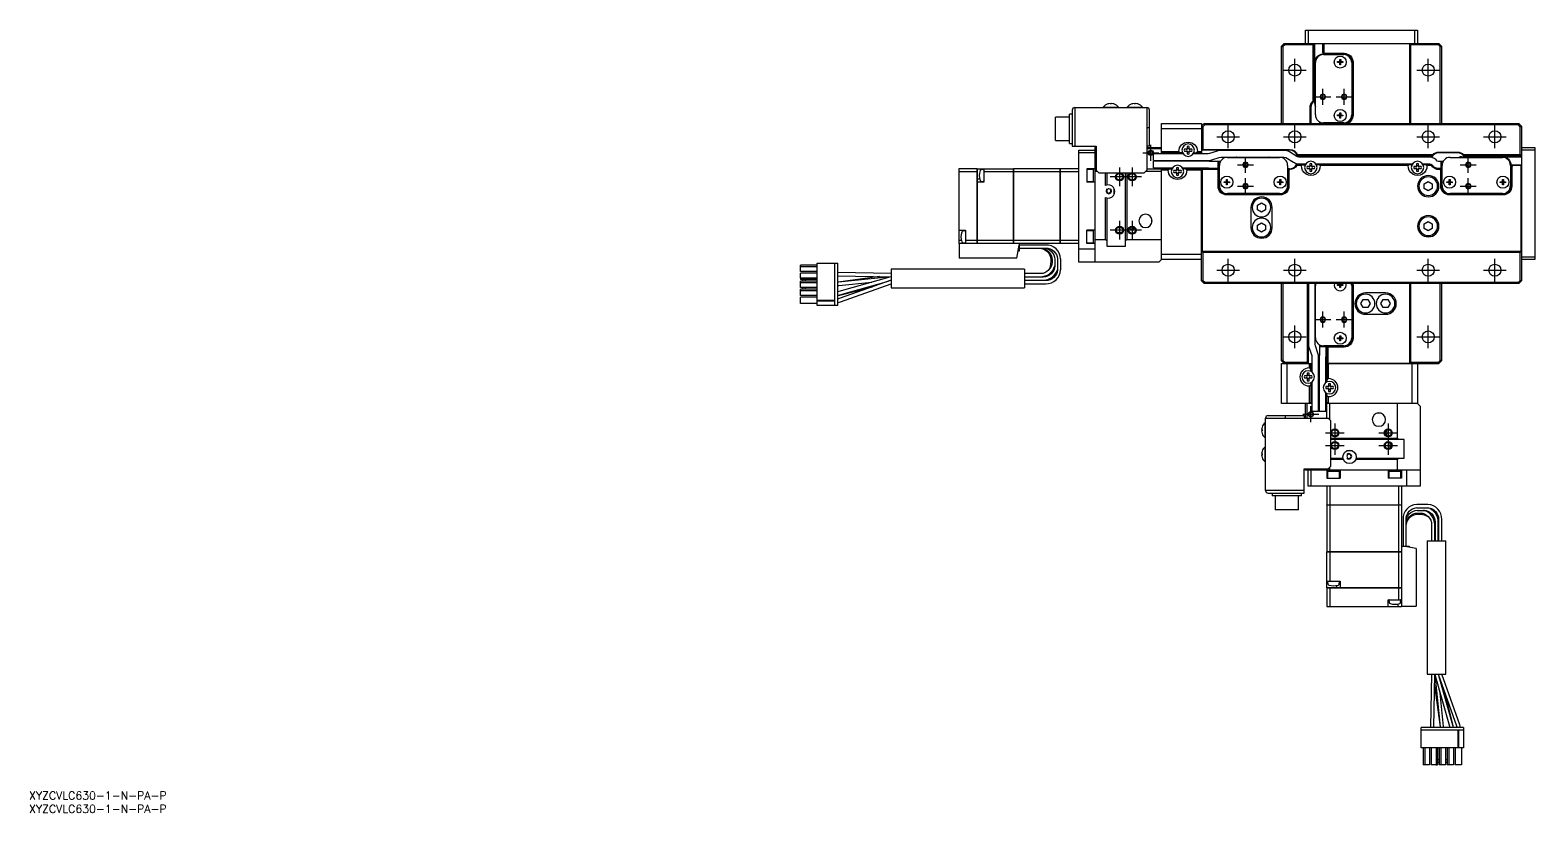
# Model space of a CAD drawing. Extents: x 0 to 1142, y -8 to 935.
# Drawn here: x 0 to 565, y -8 to 285 of the extents above; entities that cross this region are included whole.
import ezdxf

# ---------------------------------------------------------------- set-up
doc = ezdxf.new("R2010")
doc.units = 0
doc.header["$LTSCALE"] = 0.5
doc.linetypes.add('CENTER', pattern=[50.8, 31.75, -6.35, 6.35, -6.35])
for name, color, linetype in [('MSM_CENTER', 1, 'CENTER'), ('MSM_CONTINUOUS', 7, 'CONTINUOUS'), ('MSM_NARROW', 5, 'CONTINUOUS'), ('MSM_PART_NUMBER', 7, 'CONTINUOUS')]:
    doc.layers.add(name, color=color, linetype=linetype)
doc.styles.get("Standard").update_dxf_attribs({"font": 'txt.shx', "height": 3, "bigfont": 'bigfont.shx'})

msp = doc.modelspace()

# ---------------------------------------------------------------- linework, layer by layer
at = {"layer": 'MSM_CENTER'}
for p, q in [((474.56, 266.15), (474.56, 274.65)), ((524.56, 266.15), (524.56, 274.65)), ((470.31, 270.4), (478.81, 270.4)), ((520.31, 270.4), (528.81, 270.4)), ((482.06, 260.4), (488.06, 260.4)), ((485.06, 257.4), (485.06, 263.4)), ((490.06, 260.4), (496.06, 260.4)), ((493.06, 257.4), (493.06, 263.4)), ((449.56, 241.15), (449.56, 249.65)), ((474.56, 241.15), (474.56, 249.65)), ((524.56, 241.15), (524.56, 249.65)), ((549.56, 241.15), (549.56, 249.65)), ((445.31, 245.4), (453.81, 245.4)), ((470.31, 245.4), (478.81, 245.4)), ((520.31, 245.4), (528.81, 245.4)), ((545.31, 245.4), (553.81, 245.4)), ((417.56, 239.4), (423.56, 239.4)), ((420.56, 236.4), (420.56, 242.4)), ((456.06, 231.9), (456.06, 237.9)), ((539.56, 231.9), (539.56, 237.9)), ((408.86, 233.9), (408.86, 226.9)), ((413.56, 233.9), (413.56, 226.9)), ((453.06, 234.9), (459.06, 234.9)), ((536.56, 234.9), (542.56, 234.9)), ((417.06, 230.4), (405.36, 230.4)), ((453.06, 226.9), (459.06, 226.9)), ((456.06, 223.9), (456.06, 229.9)), ((536.56, 226.9), (542.56, 226.9)), ((539.56, 223.9), (539.56, 229.9)), ((417.06, 210.4), (405.36, 210.4)), ((408.86, 213.9), (408.86, 206.9)), ((413.56, 213.9), (413.56, 206.9)), ((449.56, 191.15), (449.56, 199.65)), ((474.56, 191.15), (474.56, 199.65)), ((524.56, 191.15), (524.56, 199.65)), ((549.56, 191.15), (549.56, 199.65)), ((445.31, 195.4), (453.81, 195.4)), ((470.31, 195.4), (478.81, 195.4)), ((520.31, 195.4), (528.81, 195.4)), ((545.31, 195.4), (553.81, 195.4)), ((482.06, 176.9), (488.06, 176.9)), ((485.06, 173.9), (485.06, 179.9)), ((490.06, 176.9), (496.06, 176.9)), ((493.06, 173.9), (493.06, 179.9)), ((470.31, 170.4), (478.81, 170.4)), ((474.56, 166.15), (474.56, 174.65)), ((520.31, 170.4), (528.81, 170.4)), ((524.56, 166.15), (524.56, 174.65)), ((477.56, 141.4), (483.56, 141.4)), ((480.56, 138.4), (480.56, 144.4)), ((489.56, 137.9), (489.56, 126.2)), ((509.56, 137.9), (509.56, 126.2)), ((486.06, 134.4), (493.06, 134.4)), ((506.06, 134.4), (513.06, 134.4)), ((486.06, 129.7), (493.06, 129.7)), ((506.06, 129.7), (513.06, 129.7))]:
    msp.add_line(p, q, dxfattribs=at)
at = {"layer": 'MSM_CONTINUOUS'}
for p, q in [((478.56, 280.4), (478.56, 285.4)), ((478.56, 285.4), (520.56, 285.4)), ((479.56, 285.4), (479.56, 280.4)), ((519.56, 280.4), (519.56, 285.4)), ((520.56, 285.4), (520.56, 280.4)), ((469.56, 279.4), (470.56, 280.4)), ((469.56, 250.4), (469.56, 279.4)), ((470.76, 279.9), (470.06, 279.2)), ((470.06, 279.2), (470.06, 250.4)), ((470.76, 279.9), (470.56, 280.4)), ((470.56, 280.4), (528.56, 280.4)), ((481.26, 279.9), (470.76, 279.9)), ((481.56, 280.2), (481.26, 279.9)), ((481.26, 279.9), (481.26, 258.77)), ((481.56, 280.2), (481.56, 258.64)), ((481.76, 280.2), (481.56, 280.2)), ((481.76, 280.2), (481.96, 280.4)), ((481.76, 258.8), (481.76, 280.2)), ((482.06, 257.9), (482.06, 280.4)), ((485.06, 276.9), (485.06, 280.4)), ((485.36, 277.02), (485.06, 276.9)), ((485.56, 276.4), (485.06, 276.9)), ((485.16, 280.4), (485.36, 280.2)), ((517.56, 280.2), (485.36, 280.2)), ((485.36, 280.2), (485.36, 277.02)), ((485.36, 277.02), (485.68, 276.7)), ((485.68, 276.7), (485.56, 276.4)), ((485.68, 276.7), (493.06, 276.7)), ((517.86, 279.9), (517.56, 280.2)), ((517.56, 280.2), (517.56, 250.4)), ((528.35, 279.9), (517.86, 279.9)), ((517.86, 279.9), (517.86, 250.4)), ((528.56, 280.4), (528.35, 279.9)), ((529.05, 279.2), (528.35, 279.9)), ((528.56, 280.4), (529.56, 279.4)), ((529.05, 250.4), (529.05, 279.2)), ((529.56, 279.4), (529.56, 250.4)), ((482.26, 253.6), (482.26, 273.2)), ((493.06, 276.4), (485.06, 276.4)), ((485.26, 276.2), (492.86, 276.2)), ((490.58, 273.59), (491.38, 273.58)), ((490.58, 273.23), (490.58, 273.59)), ((491.37, 273.22), (490.58, 273.23)), ((491.36, 273.22), (491.36, 273.58)), ((491.37, 272.43), (491.37, 273.22)), ((491.73, 273.2), (491.37, 273.21)), ((491.73, 272.43), (491.37, 272.43)), ((491.38, 274.37), (491.74, 274.37)), ((491.38, 273.58), (491.38, 274.37)), ((491.38, 273.6), (491.74, 273.59)), ((491.73, 273.22), (491.73, 272.43)), ((492.53, 273.21), (491.73, 273.22)), ((491.74, 274.37), (491.74, 273.58)), ((491.74, 273.58), (492.53, 273.57)), ((491.75, 273.58), (491.75, 273.22)), ((492.53, 273.57), (492.53, 273.21)), ((495.86, 273.2), (495.86, 253.6)), ((496.06, 253.4), (496.06, 273.4)), ((496.36, 273.4), (496.36, 253.4)), ((390.06, 242.9), (390.06, 253.9)), ((391.06, 253.9), (390.06, 253.9)), ((391.06, 255.4), (391.06, 241.9)), ((392.06, 256.4), (392.06, 241.9)), ((392.06, 256.4), (419.06, 256.4)), ((402.71, 256.56), (408.41, 256.56)), ((402.71, 256.56), (402.71, 256.4)), ((404.4, 257.71), (404.4, 257.71)), ((405.3, 257.71), (405.3, 257.88)), ((405.82, 257.71), (405.3, 257.71)), ((405.82, 257.88), (405.82, 257.71)), ((406.71, 257.71), (406.71, 257.71)), ((408.41, 256.4), (408.41, 256.56)), ((411.71, 256.56), (417.41, 256.56)), ((411.71, 256.56), (411.71, 256.4)), ((413.4, 257.71), (413.4, 257.71)), ((414.3, 257.71), (414.3, 257.88)), ((414.82, 257.71), (414.3, 257.71)), ((414.82, 257.88), (414.82, 257.71)), ((415.71, 257.71), (415.71, 257.71)), ((417.41, 256.4), (417.41, 256.56)), ((419.06, 256.4), (419.06, 232.9)), ((420.06, 241.9), (420.06, 255.4)), ((480.26, 250.4), (480.26, 256.4)), ((480.56, 256.4), (480.56, 250.4)), ((481.26, 258.77), (481.56, 258.64)), ((491.38, 254.37), (491.74, 254.37)), ((491.38, 253.58), (491.38, 254.37)), ((491.74, 254.37), (491.74, 253.58)), ((496.06, 257.9), (495.86, 257.9)), ((496.05, 257.78), (495.86, 257.78)), ((384.76, 243.98), (384.76, 252.83)), ((390.06, 252.83), (384.76, 252.83)), ((419.06, 248.9), (420.06, 248.9)), ((424.56, 250.4), (439.56, 250.4)), ((424.56, 239), (424.56, 250.4)), ((439.56, 248.4), (424.56, 248.4)), ((439.56, 250.4), (439.56, 239)), ((439.56, 249.4), (440.56, 250.4)), ((439.56, 249.4), (440.06, 249.19)), ((440.76, 249.89), (440.06, 249.19)), ((440.06, 249.19), (440.06, 240.7)), ((440.56, 250.4), (558.56, 250.4)), ((558.35, 249.89), (440.76, 249.89)), ((483.81, 250.96), (483.81, 250.4)), ((492.86, 250.6), (485.26, 250.6)), ((486.31, 250.4), (486.31, 250.6)), ((486.56, 250.4), (486.56, 250.6)), ((490.58, 253.59), (491.38, 253.58)), ((490.58, 253.23), (490.58, 253.59)), ((491.37, 253.22), (490.58, 253.23)), ((491.36, 253.22), (491.36, 253.58)), ((491.37, 252.43), (491.37, 253.22)), ((491.73, 253.2), (491.37, 253.21)), ((491.73, 252.43), (491.37, 252.43)), ((491.38, 253.6), (491.74, 253.59)), ((491.73, 253.22), (491.73, 252.43)), ((492.53, 253.21), (491.73, 253.22)), ((491.74, 253.58), (492.53, 253.57)), ((491.75, 253.58), (491.75, 253.22)), ((492.53, 253.57), (492.53, 253.21)), ((559.06, 249.19), (558.35, 249.89)), ((558.56, 250.4), (558.56, 250.4)), ((558.56, 250.4), (559.56, 249.4)), ((559.06, 249.19), (559.56, 249.4)), ((559.06, 238.7), (559.06, 249.19)), ((559.56, 249.4), (559.56, 191.4)), ((384.76, 243.98), (390.06, 243.98)), ((390.06, 242.9), (391.06, 242.9)), ((391.06, 241.9), (400.06, 241.9)), ((393.56, 240.4), (399.56, 240.4)), ((393.56, 198.4), (393.56, 240.4)), ((399.56, 239.4), (393.56, 239.4)), ((399.56, 241.4), (399.56, 198.4)), ((399.56, 241.4), (400.06, 241.4)), ((400.06, 240.9), (399.56, 240.9)), ((400.06, 241.9), (400.06, 232.9)), ((420.06, 241.9), (419.06, 241.9)), ((419.06, 241.4), (424.56, 241.4)), ((424.56, 240.9), (419.06, 240.9)), ((421.56, 236.5), (421.56, 239)), ((432.67, 239), (421.56, 239)), ((424.56, 239.9), (431.06, 239.9)), ((424.56, 239.9), (425.06, 239.4)), ((432.36, 239.4), (425.06, 239.4)), ((431.06, 239.9), (431.6, 239.4)), ((434.19, 240.77), (433.15, 240.77)), ((433.15, 240.03), (434.19, 240.03)), ((434.19, 241.8), (434.19, 240.77)), ((434.19, 240.03), (434.19, 239)), ((434.93, 240.77), (434.93, 241.8)), ((435.96, 240.77), (434.93, 240.77)), ((434.93, 239), (434.93, 240.03)), ((434.93, 240.03), (435.96, 240.03)), ((442.05, 239), (436.44, 239)), ((436.75, 239.4), (439.06, 239.4)), ((437.51, 239.4), (438.06, 239.9)), ((438.06, 239.9), (439.56, 239.9)), ((439.06, 239.4), (439.56, 239.9)), ((472.56, 240.4), (439.56, 240.4)), ((439.76, 240.4), (440.06, 240.7)), ((440.06, 240.7), (472.56, 240.7)), ((442.58, 239.09), (442.05, 239)), ((445.39, 240.07), (442.58, 239.09)), ((443.41, 236.73), (446.22, 237.71)), ((446.22, 237.71), (446.75, 237.8)), ((470.47, 240.3), (446.75, 240.3)), ((446.75, 237.8), (470.47, 237.8)), ((449.26, 237.7), (468.86, 237.7)), ((470.47, 237.8), (471.16, 237.63)), ((471.16, 237.63), (474.01, 235.85)), ((475.34, 237.97), (472.49, 239.75)), ((475.5, 237.89), (475.34, 237.97)), ((475.59, 238.7), (475.38, 238.4)), ((526.32, 238.4), (475.38, 238.4)), ((475.45, 238.2), (526.16, 238.2)), ((476.03, 237.8), (475.5, 237.89)), ((525.96, 237.9), (475.51, 237.9)), ((526.19, 238.7), (475.59, 238.7)), ((524.73, 237.8), (476.03, 237.8)), ((526.32, 238.4), (526.19, 238.7)), ((528.56, 239.7), (535.56, 239.7)), ((535.56, 239.4), (528.56, 239.4)), ((532.76, 237.7), (552.36, 237.7)), ((537.06, 237.9), (559.56, 237.9)), ((537.92, 238.7), (537.79, 238.4)), ((559.36, 238.4), (537.79, 238.4)), ((559.06, 238.7), (537.92, 238.7)), ((537.96, 238.2), (559.36, 238.2)), ((559.36, 238.4), (559.06, 238.7)), ((559.36, 238.2), (559.36, 238.4)), ((559.36, 238.2), (559.56, 238)), ((559.56, 241.4), (564.56, 241.4)), ((564.56, 240.4), (559.56, 240.4)), ((564.56, 241.4), (564.56, 199.4)), ((355.45, 233.4), (348.56, 233.4)), ((348.56, 233.4), (348.56, 205.4)), ((355.45, 232.25), (348.56, 232.25)), ((355.45, 205.4), (355.45, 233.4)), ((355.46, 233.39), (355.45, 233.39)), ((355.46, 232.24), (355.45, 232.24)), ((355.46, 233.4), (355.46, 205.4)), ((355.46, 233.4), (369.06, 233.4)), ((357.74, 233.13), (356.97, 233.06)), ((357.96, 233.4), (357.96, 228.4)), ((369.06, 232.25), (357.96, 232.25)), ((369.06, 205.4), (369.06, 233.4)), ((369.06, 233.39), (369.07, 233.39)), ((369.06, 232.24), (369.07, 232.24)), ((369.07, 233.4), (369.07, 205.4)), ((386.56, 233.4), (369.07, 233.4)), ((386.56, 232.25), (369.07, 232.25)), ((386.56, 205.4), (386.56, 233.4)), ((386.56, 233.39), (386.57, 233.39)), ((386.56, 232.24), (386.57, 232.24)), ((386.57, 233.4), (386.57, 205.4)), ((393.56, 233.4), (386.57, 233.4)), ((393.56, 232.25), (386.57, 232.25)), ((400.06, 233.4), (396.56, 233.4)), ((396.56, 233.4), (396.56, 228.4)), ((399.06, 233.15), (396.56, 233.15)), ((399.06, 228.65), (399.06, 233.15)), ((400.56, 232.4), (399.56, 232.4)), ((400.06, 232.9), (401.06, 231.9)), ((401.06, 231.9), (418.06, 231.9)), ((403.56, 227.19), (403.56, 231.9)), ((404.06, 231.9), (404.06, 227.35)), ((411.06, 204.4), (411.06, 231.9)), ((411.56, 231.9), (411.56, 206.9)), ((418.06, 231.9), (419.06, 232.9)), ((424.56, 232.4), (418.56, 232.4)), ((419.06, 233.4), (424.56, 233.4)), ((421.56, 236.5), (442.05, 236.5)), ((421.56, 233.8), (421.56, 236.3)), ((440.57, 236.3), (421.56, 236.3)), ((421.56, 233.8), (428.67, 233.8)), ((424.56, 236.5), (424.56, 236.3)), ((424.56, 199.4), (424.56, 233.8)), ((425.06, 233.4), (424.56, 232.9)), ((427.06, 232.9), (424.56, 232.9)), ((425.06, 233.4), (428.36, 233.4)), ((427.6, 233.4), (427.06, 232.9)), ((430.19, 232.77), (429.15, 232.77)), ((429.15, 232.03), (430.19, 232.03)), ((430.19, 233.8), (430.19, 232.77)), ((430.19, 232.03), (430.19, 231)), ((430.93, 232.77), (430.93, 233.8)), ((431.96, 232.77), (430.93, 232.77)), ((430.93, 231), (430.93, 232.03)), ((430.93, 232.03), (431.96, 232.03)), ((432.44, 233.8), (440.57, 233.8)), ((439.06, 233.4), (432.75, 233.4)), ((434.06, 232.9), (433.51, 233.4)), ((439.56, 232.9), (434.06, 232.9)), ((439.56, 232.9), (439.06, 233.4)), ((439.56, 236.5), (439.56, 236.3)), ((439.56, 191.4), (439.56, 233.8)), ((439.56, 233.4), (446.26, 233.4)), ((439.76, 233.1), (439.56, 233.3)), ((439.76, 233.1), (439.76, 202.4)), ((445.43, 233.1), (439.76, 233.1)), ((442.3, 236.22), (440.57, 236.3)), ((440.57, 233.8), (442.01, 233.74)), ((442.01, 233.74), (442.31, 233.71)), ((442.6, 236.19), (442.3, 236.22)), ((442.31, 233.71), (444.04, 233.63)), ((444.04, 236.13), (442.6, 236.19)), ((445.86, 236.13), (444.04, 236.13)), ((444.04, 233.63), (446.06, 233.63)), ((445.43, 233.1), (445.56, 233.4)), ((445.76, 232.78), (445.43, 233.1)), ((445.56, 233.4), (446.06, 232.9)), ((445.76, 232.78), (446.06, 232.9)), ((445.76, 226.9), (445.76, 232.78)), ((445.86, 233.65), (445.86, 236.15)), ((446.62, 236.15), (445.86, 236.15)), ((446.06, 233.63), (446.06, 236.13)), ((446.06, 233.65), (446.26, 233.65)), ((446.06, 232.9), (446.06, 226.9)), ((446.26, 227.1), (446.26, 234.7)), ((471.86, 234.7), (471.86, 227.1)), ((472.56, 233.4), (471.86, 233.4)), ((472.06, 232.9), (472.56, 233.4)), ((472.36, 232.78), (472.06, 232.9)), ((472.06, 226.9), (472.06, 232.9)), ((472.68, 233.1), (472.36, 232.78)), ((472.36, 232.78), (472.36, 226.9)), ((472.68, 233.1), (472.56, 233.4)), ((475.32, 234.6), (475.15, 234.9)), ((475.15, 234.9), (478.43, 234.9)), ((477.06, 234.6), (475.32, 234.6)), ((476.03, 235.3), (478.67, 235.3)), ((477.39, 234.9), (477.06, 234.6)), ((480.19, 234.27), (479.15, 234.27)), ((479.15, 233.53), (480.19, 233.53)), ((480.19, 235.3), (480.19, 234.27)), ((480.19, 233.53), (480.19, 232.5)), ((480.93, 234.27), (480.93, 235.3)), ((481.96, 234.27), (480.93, 234.27)), ((480.93, 233.53), (481.96, 233.53)), ((480.93, 232.5), (480.93, 233.53)), ((482.44, 235.3), (518.67, 235.3)), ((518.43, 234.9), (482.68, 234.9)), ((484.05, 234.6), (483.72, 234.9)), ((517.06, 234.6), (484.05, 234.6)), ((517.39, 234.9), (517.06, 234.6)), ((520.19, 234.27), (519.15, 234.27)), ((519.15, 233.53), (520.19, 233.53)), ((520.19, 235.3), (520.19, 234.27)), ((520.19, 233.53), (520.19, 232.5)), ((520.93, 234.27), (520.93, 235.3)), ((521.96, 234.27), (520.93, 234.27)), ((520.93, 233.53), (521.96, 233.53)), ((520.93, 232.5), (520.93, 233.53)), ((522.44, 235.3), (524.73, 235.3)), ((525.96, 234.9), (522.68, 234.9)), ((524.05, 234.6), (523.72, 234.9)), ((525.79, 234.6), (524.05, 234.6)), ((525.79, 234.6), (525.96, 234.9)), ((527.97, 236.29), (527.5, 236.81)), ((528.56, 233.4), (529.76, 233.4)), ((528.93, 233.1), (528.56, 233.1)), ((529.36, 236.13), (528.88, 236.13)), ((528.88, 233.63), (529.56, 233.63)), ((528.93, 233.1), (529.06, 233.4)), ((529.26, 232.78), (528.93, 233.1)), ((529.06, 233.4), (529.56, 232.9)), ((529.26, 232.78), (529.56, 232.9)), ((529.26, 226.9), (529.26, 232.78)), ((529.36, 233.65), (529.36, 236.15)), ((530.12, 236.15), (529.36, 236.15)), ((529.56, 233.63), (529.56, 236.13)), ((529.56, 233.65), (529.76, 233.65)), ((529.56, 232.9), (529.56, 226.9)), ((529.76, 227.1), (529.76, 234.7)), ((555.36, 234.7), (555.36, 227.1)), ((555.56, 226.9), (555.56, 234.9)), ((555.56, 234.4), (556.06, 234.9)), ((555.86, 234.28), (555.56, 234.4)), ((556.18, 234.6), (555.86, 234.28)), ((555.86, 234.28), (555.86, 226.9)), ((556.18, 234.6), (556.06, 234.9)), ((556.06, 234.9), (559.56, 234.9)), ((559.36, 234.6), (556.18, 234.6)), ((559.56, 234.8), (559.36, 234.6)), ((559.36, 202.4), (559.36, 234.6)), ((355.46, 229.65), (356.39, 229.65)), ((357.96, 228.4), (355.46, 228.4)), ((356.97, 228.74), (357.74, 228.67)), ((396.56, 228.65), (399.06, 228.65)), ((399.56, 228.4), (396.56, 228.4)), ((406.81, 223.81), (406.81, 225.99)), ((448.08, 228.59), (448.88, 228.58)), ((448.08, 228.23), (448.08, 228.59)), ((448.87, 228.22), (448.08, 228.23)), ((448.86, 228.22), (448.86, 228.58)), ((448.87, 227.43), (448.87, 228.22)), ((449.23, 228.2), (448.87, 228.21)), ((449.23, 227.43), (448.87, 227.43)), ((448.88, 229.37), (449.24, 229.37)), ((448.88, 228.58), (448.88, 229.37)), ((448.88, 228.6), (449.24, 228.59)), ((449.23, 228.22), (449.23, 227.43)), ((450.03, 228.21), (449.23, 228.22)), ((449.24, 229.37), (449.24, 228.58)), ((449.24, 228.58), (450.03, 228.57)), ((449.25, 228.58), (449.25, 228.22)), ((450.03, 228.57), (450.03, 228.21)), ((468.08, 228.59), (468.88, 228.58)), ((468.08, 228.23), (468.08, 228.59)), ((468.87, 228.22), (468.08, 228.23)), ((468.86, 228.22), (468.86, 228.58)), ((468.87, 227.43), (468.87, 228.22)), ((469.23, 228.2), (468.87, 228.21)), ((469.23, 227.43), (468.87, 227.43)), ((468.88, 229.37), (469.24, 229.37)), ((468.88, 228.58), (468.88, 229.37)), ((468.88, 228.6), (469.24, 228.59)), ((469.23, 228.22), (469.23, 227.43)), ((470.03, 228.21), (469.23, 228.22)), ((469.24, 229.37), (469.24, 228.58)), ((469.24, 228.58), (470.03, 228.57)), ((469.25, 228.58), (469.25, 228.22)), ((470.03, 228.57), (470.03, 228.21)), ((523.06, 227.77), (524.56, 228.63)), ((523.06, 226.03), (523.06, 227.77)), ((524.56, 225.17), (523.06, 226.03)), ((524.56, 228.63), (526.06, 227.77)), ((526.06, 226.03), (524.56, 225.17)), ((526.06, 227.77), (526.06, 226.03)), ((531.58, 228.59), (532.38, 228.58)), ((531.58, 228.23), (531.58, 228.59)), ((532.37, 228.22), (531.58, 228.23)), ((532.36, 228.22), (532.36, 228.58)), ((532.37, 227.43), (532.37, 228.22)), ((532.73, 228.2), (532.37, 228.21)), ((532.73, 227.43), (532.37, 227.43)), ((532.38, 229.37), (532.74, 229.37)), ((532.38, 228.58), (532.38, 229.37)), ((532.38, 228.6), (532.74, 228.59)), ((532.73, 228.22), (532.73, 227.43)), ((533.53, 228.21), (532.73, 228.22)), ((532.74, 229.37), (532.74, 228.58)), ((532.74, 228.58), (533.53, 228.57)), ((532.75, 228.58), (532.75, 228.22)), ((533.53, 228.57), (533.53, 228.21)), ((551.58, 228.59), (552.38, 228.58)), ((551.58, 228.23), (551.58, 228.59)), ((552.37, 228.22), (551.58, 228.23)), ((552.36, 228.22), (552.36, 228.58)), ((552.37, 227.43), (552.37, 228.22)), ((552.73, 228.2), (552.37, 228.21)), ((552.73, 227.43), (552.37, 227.43)), ((552.38, 229.37), (552.74, 229.37)), ((552.38, 228.58), (552.38, 229.37)), ((552.38, 228.6), (552.74, 228.59)), ((552.73, 228.22), (552.73, 227.43)), ((553.53, 228.21), (552.73, 228.22)), ((552.74, 229.37), (552.74, 228.58)), ((552.74, 228.58), (553.53, 228.57)), ((552.75, 228.58), (552.75, 228.22)), ((553.53, 228.57), (553.53, 228.21)), ((403.56, 206.9), (403.56, 222.61)), ((404.06, 222.45), (404.06, 204.4)), ((449.06, 223.9), (469.06, 223.9)), ((469.06, 223.6), (449.06, 223.6)), ((468.86, 224.1), (449.26, 224.1)), ((460.56, 219.77), (462.06, 220.63)), ((462.06, 224.1), (462.06, 223.9)), ((462.06, 220.63), (463.56, 219.77)), ((462.17, 224.1), (462.17, 223.9)), ((463.56, 224.1), (463.56, 223.9)), ((532.56, 223.9), (552.56, 223.9)), ((552.56, 223.6), (532.56, 223.6)), ((552.36, 224.1), (532.76, 224.1)), ((536.94, 223.9), (536.94, 224.1)), ((537.06, 223.9), (537.06, 224.1)), ((420.96, 213.2), (420.96, 214.6)), ((458.06, 218.9), (458.06, 211.4)), ((460.56, 218.03), (460.56, 219.77)), ((462.06, 217.17), (460.56, 218.03)), ((463.56, 218.03), (462.06, 217.17)), ((463.56, 219.77), (463.56, 218.03)), ((466.06, 211.4), (466.06, 218.9)), ((348.56, 210.4), (351.06, 210.4)), ((350.85, 210.13), (350.08, 210.06)), ((351.06, 210.4), (351.06, 205.4)), ((396.56, 205.4), (396.56, 210.4)), ((399.56, 210.4), (396.56, 210.4)), ((399.06, 210.15), (396.56, 210.15)), ((399.06, 205.65), (399.06, 210.15)), ((408.14, 211.4), (409.56, 211.4)), ((409.56, 211.41), (409.56, 211.4)), ((412.58, 211.15), (413.42, 210.8)), ((413.46, 211.4), (413.46, 211.63)), ((413.46, 211.4), (414.27, 211.4)), ((413.64, 210.79), (414.53, 211.15)), ((460.56, 212.27), (462.06, 213.13)), ((460.56, 210.53), (460.56, 212.27)), ((462.06, 209.67), (460.56, 210.53)), ((462.06, 213.13), (463.56, 212.27)), ((463.56, 210.53), (462.06, 209.67)), ((463.56, 212.27), (463.56, 210.53)), ((523.06, 212.77), (524.56, 213.63)), ((523.06, 211.03), (523.06, 212.77)), ((524.56, 210.17), (523.06, 211.03)), ((524.56, 213.63), (526.06, 212.77)), ((526.06, 211.03), (524.56, 210.17)), ((526.06, 212.77), (526.06, 211.03)), ((348.56, 206.65), (349.5, 206.65)), ((386.56, 205.4), (348.56, 205.4)), ((348.66, 205.4), (348.66, 199.9)), ((350.08, 205.74), (350.85, 205.67)), ((355.45, 206.55), (351.06, 206.55)), ((355.46, 206.56), (355.45, 206.56)), ((355.46, 205.41), (355.45, 205.41)), ((369.06, 206.55), (355.46, 206.55)), ((369.06, 206.56), (369.07, 206.56)), ((369.06, 205.41), (369.07, 205.41)), ((386.56, 206.55), (369.07, 206.55)), ((370.29, 199.9), (371.16, 204.8)), ((371.16, 205.4), (371.16, 202.6)), ((381.16, 204.85), (371.16, 204.85)), ((371.16, 203.65), (381.16, 203.65)), ((378.67, 203.65), (378.91, 203.64)), ((386.56, 206.56), (386.57, 206.56)), ((386.56, 205.41), (386.57, 205.41)), ((393.56, 206.55), (386.57, 206.55)), ((393.56, 205.4), (386.57, 205.4)), ((393.56, 203.4), (399.56, 203.4)), ((396.56, 205.65), (399.06, 205.65)), ((399.56, 205.4), (396.56, 205.4)), ((399.56, 206.9), (403.56, 206.9)), ((404.06, 206.4), (403.56, 206.9)), ((404.06, 204.4), (411.06, 204.4)), ((411.56, 206.9), (411.06, 206.4)), ((411.56, 206.9), (424.56, 206.9)), ((295.51, 182.15), (295.51, 198)), ((295.51, 198), (303.16, 198)), ((302.14, 182.15), (302.14, 198)), ((303.16, 182.15), (303.16, 198)), ((370.29, 199.9), (348.66, 199.9)), ((371.16, 202.6), (370.77, 202.6)), ((383.08, 198.88), (382.96, 197.5)), ((383.56, 199.34), (383.56, 198.46)), ((384.56, 199.49), (384.56, 197.01)), ((385.56, 199.65), (385.56, 195.55)), ((386.76, 195.55), (386.76, 199.65)), ((423.56, 198.4), (393.56, 198.4)), ((423.56, 198.4), (424.56, 199.4)), ((424.56, 201.4), (439.56, 201.4)), ((439.56, 199.4), (424.56, 199.4)), ((439.76, 202.4), (440.06, 202.1)), ((559.36, 202.4), (439.76, 202.4)), ((559.06, 202.1), (440.06, 202.1)), ((440.06, 202.1), (440.06, 191.61)), ((559.06, 202.1), (559.36, 202.4)), ((559.06, 191.61), (559.06, 202.1)), ((559.56, 200.4), (564.56, 200.4)), ((564.56, 199.4), (559.56, 199.4)), ((289.16, 196.68), (289.16, 197.28)), ((295.51, 197.28), (289.16, 197.28)), ((295.51, 196.68), (289.16, 196.68)), ((289.16, 194.88), (289.16, 196.68)), ((295.51, 194.88), (289.16, 194.88)), ((289.16, 192.48), (289.16, 194.28)), ((295.51, 194.28), (289.16, 194.28)), ((289.16, 192.48), (289.16, 191.88)), ((295.51, 192.48), (289.16, 192.48)), ((295.51, 191.88), (289.16, 191.88)), ((290.05, 191.28), (290.05, 191.88)), ((291.05, 191.28), (291.05, 191.88)), ((303.26, 194.6), (303.16, 194.6)), ((303.16, 193.3), (303.24, 193.3)), ((303.16, 193.3), (303.31, 193.3)), ((303.24, 193.3), (323.16, 192.9)), ((323.16, 194.2), (303.26, 194.6)), ((318.85, 192.99), (303.4, 190.94)), ((323.03, 192.89), (303.43, 190.93)), ((323.07, 192.9), (303.65, 187.37)), ((323.16, 195.75), (323.16, 188.75)), ((373.16, 195.75), (323.16, 195.75)), ((373.16, 195.75), (373.16, 188.75)), ((379.16, 194.15), (373.16, 194.15)), ((373.16, 192.95), (380.16, 192.95)), ((380.16, 192.85), (373.16, 192.85)), ((380.87, 193), (379.66, 192.85)), ((380.16, 192.95), (380.87, 193)), ((380.87, 193), (380.89, 193.01)), ((380.89, 193.01), (380.87, 193)), ((385.54, 195.55), (385.56, 195.59)), ((295.51, 191.28), (289.16, 191.28)), ((289.16, 190.68), (289.16, 191.28)), ((295.51, 190.68), (289.16, 190.68)), ((289.16, 188.88), (289.16, 190.68)), ((295.51, 188.88), (289.16, 188.88)), ((295.51, 188.28), (289.16, 188.28)), ((289.16, 187.68), (289.16, 188.28)), ((295.51, 187.68), (289.16, 187.68)), ((289.16, 185.88), (289.16, 187.68)), ((290.05, 188.28), (290.05, 188.88)), ((291.05, 188.28), (291.05, 188.88)), ((303.43, 190.93), (303.16, 190.91)), ((303.16, 189.61), (303.56, 189.64)), ((303.65, 187.37), (303.16, 187.26)), ((303.56, 189.64), (315.97, 190.88)), ((323.16, 191.64), (303.75, 184.75)), ((303.92, 186.07), (316.23, 189.18)), ((304.01, 186.12), (322.22, 191.31)), ((304.19, 183.53), (323.16, 190.26)), ((323.16, 188.75), (373.16, 188.75)), ((373.16, 191.65), (380.16, 191.65)), ((381.16, 191.55), (373.16, 191.55)), ((373.16, 190.35), (381.16, 190.35)), ((440.06, 191.61), (439.56, 191.4)), ((440.56, 190.4), (439.56, 191.4)), ((440.06, 191.61), (440.76, 190.91)), ((558.56, 190.4), (440.56, 190.4)), ((440.76, 190.91), (558.35, 190.91)), ((469.56, 161.4), (469.56, 190.4)), ((470.06, 190.4), (470.06, 161.6)), ((479.26, 160.9), (479.26, 190.4)), ((479.56, 190.4), (479.56, 160.4)), ((479.66, 190.4), (479.66, 167.6)), ((482.16, 167.6), (482.16, 190.4)), ((482.26, 170.1), (482.26, 189.7)), ((490.58, 190.09), (491.38, 190.08)), ((490.58, 189.73), (490.58, 190.09)), ((491.37, 189.72), (490.58, 189.73)), ((491.36, 189.72), (491.36, 190.08)), ((491.37, 188.93), (491.37, 189.72)), ((491.73, 189.7), (491.37, 189.71)), ((491.73, 188.93), (491.37, 188.93)), ((491.38, 190.08), (491.38, 190.4)), ((491.38, 190.1), (491.74, 190.09)), ((491.73, 189.72), (491.73, 188.93)), ((492.53, 189.71), (491.73, 189.72)), ((491.74, 190.4), (491.74, 190.08)), ((491.74, 190.08), (492.53, 190.07)), ((491.75, 190.08), (491.75, 189.72)), ((492.53, 190.07), (492.53, 189.71)), ((495.86, 189.7), (495.86, 170.1)), ((496.06, 169.9), (496.06, 189.9)), ((496.36, 189.9), (496.36, 169.9)), ((508.56, 186.9), (501.06, 186.9)), ((517.56, 190.4), (517.56, 160.6)), ((517.86, 190.4), (517.86, 160.9)), ((529.05, 161.6), (529.05, 190.4)), ((529.56, 190.4), (529.56, 161.4)), ((558.35, 190.91), (559.06, 191.61)), ((559.56, 191.4), (558.56, 190.4)), ((559.56, 191.4), (559.06, 191.61)), ((295.51, 185.88), (289.16, 185.88)), ((289.16, 182.88), (289.16, 185.28)), ((295.51, 185.28), (289.16, 185.28)), ((295.51, 182.88), (289.16, 182.88)), ((295.51, 184.23), (302.14, 184.23)), ((295.51, 183.93), (302.14, 183.93)), ((303.16, 182.15), (295.51, 182.15)), ((303.16, 185.94), (304.01, 186.12)), ((303.16, 185.93), (303.92, 186.07)), ((303.75, 184.75), (303.16, 184.59)), ((303.76, 184.75), (303.16, 184.59)), ((303.16, 183.27), (304.19, 183.53)), ((495.86, 184.4), (496.06, 184.4)), ((495.86, 183.02), (496.06, 183.02)), ((495.86, 182.9), (496.06, 182.9)), ((499.32, 182.9), (500.19, 184.4)), ((500.19, 181.4), (499.32, 182.9)), ((500.19, 184.4), (501.92, 184.4)), ((501.92, 181.4), (500.19, 181.4)), ((501.92, 184.4), (502.79, 182.9)), ((502.79, 182.9), (501.92, 181.4)), ((506.82, 182.9), (507.69, 184.4)), ((507.69, 181.4), (506.82, 182.9)), ((507.69, 184.4), (509.42, 184.4)), ((509.42, 181.4), (507.69, 181.4)), ((509.42, 184.4), (510.29, 182.9)), ((510.29, 182.9), (509.42, 181.4)), ((501.06, 178.9), (508.56, 178.9)), ((490.58, 170.09), (491.38, 170.08)), ((490.58, 169.73), (490.58, 170.09)), ((491.37, 169.72), (490.58, 169.73)), ((491.36, 169.72), (491.36, 170.08)), ((491.37, 168.93), (491.37, 169.72)), ((491.73, 169.7), (491.37, 169.71)), ((491.38, 170.87), (491.74, 170.87)), ((491.38, 170.08), (491.38, 170.87)), ((491.38, 170.1), (491.74, 170.09)), ((491.73, 169.72), (491.73, 168.93)), ((492.53, 169.71), (491.73, 169.72)), ((491.74, 170.87), (491.74, 170.08)), ((491.74, 170.08), (492.53, 170.07)), ((491.75, 170.08), (491.75, 169.72)), ((492.53, 170.07), (492.53, 169.71)), ((479.88, 166.24), (480.87, 163.43)), ((482.24, 167.07), (482.16, 167.6)), ((483.23, 164.26), (482.24, 167.07)), ((483.83, 164.88), (483.77, 163.44)), ((483.81, 167.46), (483.81, 166.7)), ((486.31, 166.7), (483.81, 166.7)), ((486.33, 166.9), (483.83, 166.9)), ((483.83, 166.7), (483.83, 164.88)), ((492.86, 167.1), (485.26, 167.1)), ((486.25, 163.16), (486.33, 164.88)), ((486.31, 166.9), (486.31, 167.1)), ((486.33, 164.88), (486.33, 166.9)), ((486.56, 160.4), (486.56, 167.1)), ((486.56, 166.4), (487.06, 166.9)), ((486.86, 166.28), (486.56, 166.4)), ((487.18, 166.6), (486.86, 166.28)), ((486.86, 166.28), (486.86, 160.6)), ((487.18, 166.6), (487.06, 166.9)), ((487.06, 166.9), (493.06, 166.9)), ((493.06, 166.6), (487.18, 166.6)), ((491.73, 168.93), (491.37, 168.93)), ((470.56, 160.4), (469.56, 161.4)), ((469.56, 145.4), (469.56, 160.4)), ((469.56, 160.4), (480.96, 160.4)), ((470.06, 161.6), (470.76, 160.9)), ((470.56, 160.4), (470.76, 160.9)), ((470.76, 160.9), (479.26, 160.9)), ((471.56, 160.4), (471.56, 145.4)), ((479.56, 160.6), (479.26, 160.9)), ((480.06, 158.9), (480.06, 160.4)), ((480.56, 159.9), (480.06, 160.4)), ((480.56, 158.36), (480.06, 158.9)), ((480.56, 157.59), (480.56, 159.9)), ((480.87, 163.43), (480.96, 162.9)), ((480.96, 162.9), (480.96, 157.29)), ((483.46, 142.4), (483.46, 162.9)), ((483.46, 160.4), (483.66, 160.4)), ((483.73, 163.14), (483.66, 161.42)), ((483.66, 161.42), (483.66, 142.4)), ((483.77, 163.44), (483.73, 163.14)), ((486.16, 161.42), (486.22, 162.86)), ((486.16, 153.29), (486.16, 161.42)), ((486.16, 160.4), (528.56, 160.4)), ((486.22, 162.86), (486.25, 163.16)), ((487.06, 160.4), (486.56, 159.9)), ((486.56, 159.9), (486.56, 153.59)), ((486.86, 160.6), (486.66, 160.4)), ((486.86, 160.6), (517.56, 160.6)), ((487.06, 160.4), (487.06, 154.9)), ((517.56, 160.6), (517.86, 160.9)), ((517.86, 160.9), (528.35, 160.9)), ((518.56, 145.4), (518.56, 160.4)), ((520.56, 160.4), (520.56, 145.4)), ((528.35, 160.9), (529.05, 161.6)), ((528.35, 160.9), (528.56, 160.4)), ((529.56, 161.4), (528.56, 160.4)), ((479.19, 155.77), (478.15, 155.77)), ((478.15, 155.03), (479.19, 155.03)), ((479.19, 156.8), (479.19, 155.77)), ((479.19, 155.03), (479.19, 154)), ((479.93, 155.77), (479.93, 156.8)), ((480.96, 155.77), (479.93, 155.77)), ((479.93, 154), (479.93, 155.03)), ((479.93, 155.03), (480.96, 155.03)), ((480.06, 151.9), (480.56, 152.44)), ((480.56, 153.21), (480.56, 145.9)), ((480.96, 153.51), (480.96, 142.4)), ((487.06, 154.9), (486.56, 154.36)), ((487.19, 152.8), (487.19, 151.77)), ((487.93, 151.77), (487.93, 152.8)), ((480.06, 145.4), (480.06, 151.9)), ((487.19, 151.77), (486.15, 151.77)), ((486.15, 151.03), (487.19, 151.03)), ((486.16, 142.4), (486.16, 149.51)), ((486.56, 145.9), (486.56, 149.21)), ((486.56, 148.44), (487.06, 147.9)), ((487.06, 147.9), (487.06, 145.4)), ((487.19, 151.03), (487.19, 150)), ((488.96, 151.77), (487.93, 151.77)), ((487.93, 150), (487.93, 151.03)), ((487.93, 151.03), (488.96, 151.03)), ((480.96, 145.4), (469.56, 145.4)), ((478.56, 139.9), (478.56, 145.4)), ((479.06, 145.4), (479.06, 139.9)), ((480.06, 145.4), (480.56, 145.9)), ((483.46, 142.4), (480.96, 142.4)), ((483.66, 145.4), (483.46, 145.4)), ((486.16, 142.4), (483.66, 142.4)), ((520.56, 145.4), (486.16, 145.4)), ((486.56, 145.9), (487.06, 145.4)), ((486.56, 139.9), (486.56, 145.4)), ((487.56, 145.4), (487.56, 139.4)), ((506.76, 141.8), (505.36, 141.8)), ((513.06, 132.4), (513.06, 145.4)), ((521.56, 144.4), (520.56, 145.4)), ((521.56, 144.4), (521.56, 114.4)), ((462.07, 135.66), (462.25, 135.66)), ((462.24, 136.56), (462.25, 136.56)), ((462.25, 135.66), (462.25, 135.14)), ((463.4, 132.55), (463.4, 138.25)), ((463.56, 138.25), (463.4, 138.25)), ((463.56, 112.9), (463.56, 139.9)), ((463.56, 139.9), (487.06, 139.9)), ((464.56, 140.9), (478.06, 140.9)), ((471.06, 139.9), (471.06, 140.9)), ((478.06, 140.9), (478.06, 139.9)), ((488.06, 138.9), (487.06, 139.9)), ((488.06, 121.9), (488.06, 138.9)), ((462.25, 135.14), (462.07, 135.14)), ((462.25, 134.24), (462.24, 134.24)), ((463.4, 132.55), (463.56, 132.55)), ((488.06, 132.4), (513.06, 132.4)), ((515.56, 131.9), (488.06, 131.9)), ((508.56, 134.3), (508.33, 134.3)), ((508.54, 130.4), (508.56, 130.4)), ((508.56, 134.3), (508.56, 135.12)), ((508.56, 128.98), (508.56, 130.4)), ((513.06, 132.4), (513.56, 131.9)), ((515.56, 124.9), (515.56, 131.9)), ((462.07, 126.66), (462.25, 126.66)), ((462.25, 126.14), (462.07, 126.14)), ((462.24, 127.56), (462.25, 127.56)), ((462.25, 125.24), (462.24, 125.24)), ((462.25, 126.66), (462.25, 126.14)), ((463.4, 123.55), (463.4, 129.25)), ((463.56, 129.25), (463.4, 129.25)), ((488.06, 124.9), (492.61, 124.9)), ((492.76, 124.4), (488.06, 124.4)), ((496.14, 127.65), (493.97, 127.65)), ((513.06, 124.4), (497.35, 124.4)), ((497.5, 124.9), (515.56, 124.9)), ((513.56, 124.9), (513.06, 124.4)), ((513.06, 120.4), (513.06, 124.4)), ((463.4, 123.55), (463.56, 123.55)), ((478.06, 120.9), (487.06, 120.9)), ((478.06, 111.9), (478.06, 120.9)), ((478.56, 120.4), (478.56, 120.9)), ((521.56, 120.4), (478.56, 120.4)), ((479.06, 120.9), (479.06, 120.4)), ((479.56, 114.4), (479.56, 120.4)), ((480.56, 120.4), (480.56, 114.4)), ((486.56, 120.9), (486.56, 117.4)), ((491.31, 119.9), (486.81, 119.9)), ((486.81, 119.9), (486.81, 117.4)), ((487.06, 120.9), (488.06, 121.9)), ((487.56, 121.4), (487.56, 120.4)), ((491.31, 117.4), (491.31, 119.9)), ((491.56, 120.4), (491.56, 117.4)), ((509.56, 120.4), (509.56, 117.4)), ((514.31, 119.9), (509.81, 119.9)), ((509.81, 119.9), (509.81, 117.4)), ((514.31, 117.4), (514.31, 119.9)), ((514.56, 120.4), (514.56, 117.4)), ((516.56, 114.4), (516.56, 120.4)), ((478.06, 112.9), (463.56, 112.9)), ((521.56, 114.4), (479.56, 114.4)), ((486.56, 117.4), (491.56, 117.4)), ((486.56, 114.4), (486.56, 107.41)), ((487.71, 114.4), (487.71, 107.41)), ((514.56, 117.4), (509.56, 117.4)), ((513.4, 114.4), (513.4, 107.41)), ((514.56, 114.4), (514.56, 107.41)), ((464.56, 111.9), (478.06, 111.9)), ((466.06, 111.9), (466.06, 110.9)), ((477.06, 110.9), (466.06, 110.9)), ((467.13, 110.9), (467.13, 105.6)), ((475.98, 105.6), (475.98, 110.9)), ((477.06, 110.9), (477.06, 111.9)), ((486.56, 107.41), (514.56, 107.41)), ((486.56, 107.4), (486.56, 89.91)), ((514.56, 107.4), (486.56, 107.4)), ((486.57, 107.4), (486.57, 107.41)), ((487.71, 107.4), (487.71, 89.91)), ((487.72, 107.4), (487.72, 107.41)), ((513.4, 107.4), (513.4, 107.41)), ((513.4, 107.4), (513.4, 89.91)), ((514.55, 107.4), (514.55, 107.41)), ((514.56, 107.4), (514.56, 69.4)), ((524.4, 107.6), (520.31, 107.6)), ((475.98, 105.6), (467.13, 105.6)), ((515.11, 102), (515.11, 92)), ((516.31, 92), (516.31, 102)), ((520.31, 106.4), (524.4, 106.4)), ((520.47, 105.4), (522.94, 105.4)), ((520.62, 104.4), (521.49, 104.4)), ((521.07, 103.92), (522.46, 103.8)), ((524.4, 106.39), (524.36, 106.4)), ((526.95, 101.71), (526.95, 101.74)), ((526.95, 101.74), (526.95, 101.71)), ((527.01, 101), (526.95, 101.71)), ((526.95, 101.71), (527.11, 100.5)), ((528.41, 102), (528.41, 94)), ((529.61, 94), (529.61, 102)), ((516.31, 99.52), (516.31, 99.76)), ((525.81, 100), (525.81, 94)), ((527.01, 94), (527.01, 101)), ((527.11, 101), (527.11, 94)), ((528.31, 94), (528.31, 101)), ((514.56, 92), (517.36, 92)), ((520.06, 91.14), (515.16, 92)), ((517.36, 92), (517.36, 91.61)), ((520.06, 91.14), (520.06, 69.5)), ((524.21, 94), (531.21, 94)), ((524.21, 94), (524.21, 44)), ((531.21, 44), (531.21, 94)), ((486.56, 89.91), (514.56, 89.91)), ((514.56, 89.9), (486.56, 89.9)), ((486.56, 76.3), (486.56, 89.9)), ((486.57, 89.9), (486.57, 89.91)), ((487.71, 89.9), (487.71, 78.8)), ((487.72, 89.9), (487.72, 89.91)), ((513.4, 89.9), (513.4, 89.91)), ((513.4, 89.9), (513.4, 76.3)), ((514.55, 89.9), (514.55, 89.91)), ((486.56, 78.8), (491.56, 78.8)), ((514.56, 76.3), (486.56, 76.3)), ((486.56, 76.29), (486.56, 69.4)), ((514.56, 76.29), (486.56, 76.29)), ((486.57, 76.3), (486.57, 76.29)), ((486.82, 78.58), (486.89, 77.81)), ((487.71, 76.29), (487.71, 69.4)), ((487.72, 76.3), (487.72, 76.29)), ((490.31, 76.3), (490.31, 77.23)), ((491.22, 77.81), (491.29, 78.58)), ((491.56, 78.8), (491.56, 76.3)), ((513.4, 76.3), (513.4, 76.29)), ((513.4, 76.29), (513.4, 71.9)), ((514.55, 76.3), (514.55, 76.29)), ((486.56, 69.4), (514.56, 69.4)), ((509.56, 69.4), (509.56, 71.9)), ((509.56, 71.9), (514.56, 71.9)), ((509.82, 71.69), (509.89, 70.92)), ((513.31, 69.4), (513.31, 70.34)), ((514.22, 70.92), (514.29, 71.69)), ((514.56, 69.5), (520.06, 69.5)), ((524.21, 44), (531.21, 44)), ((525.76, 44), (525.36, 24.11)), ((526.66, 24.08), (527.06, 44)), ((526.97, 39.7), (529.02, 24.24)), ((527.05, 43.91), (532.59, 24.49)), ((527.06, 43.88), (529.02, 24.28)), ((528.32, 44), (535.2, 24.6)), ((533.84, 24.85), (528.65, 43.06)), ((536.43, 25.03), (529.69, 44)), ((530.32, 24.41), (529.08, 36.82)), ((533.88, 24.76), (530.77, 37.07)), ((537.81, 24), (521.96, 24)), ((521.96, 16.35), (521.96, 24)), ((537.81, 22.98), (521.96, 22.98)), ((525.36, 24.11), (525.36, 24)), ((526.66, 24), (526.66, 24.15)), ((526.66, 24), (526.66, 24.08)), ((529.02, 24.28), (529.05, 24)), ((530.35, 24), (530.32, 24.41)), ((532.59, 24.49), (532.7, 24)), ((534.01, 24), (533.84, 24.85)), ((534.02, 24), (533.88, 24.76)), ((535.2, 24.6), (535.37, 24)), ((535.2, 24.6), (535.37, 24)), ((535.73, 16.35), (535.73, 22.98)), ((536.03, 16.35), (536.03, 22.98)), ((536.69, 24), (536.43, 25.03)), ((537.81, 24), (537.81, 16.35)), ((537.81, 16.35), (521.96, 16.35)), ((522.68, 16.35), (522.68, 10)), ((523.28, 16.35), (523.28, 10)), ((525.08, 16.35), (525.08, 10)), ((525.68, 16.35), (525.68, 10)), ((527.48, 16.35), (527.48, 10)), ((528.08, 16.35), (528.08, 10)), ((528.68, 11.89), (528.08, 11.89)), ((528.68, 16.35), (528.68, 10)), ((529.28, 16.35), (529.28, 10)), ((531.08, 16.35), (531.08, 10)), ((531.68, 11.89), (531.08, 11.89)), ((531.68, 16.35), (531.68, 10)), ((532.28, 16.35), (532.28, 10)), ((534.08, 16.35), (534.08, 10)), ((534.68, 16.35), (534.68, 10)), ((537.08, 16.35), (537.08, 10)), ((523.28, 10), (522.68, 10)), ((525.08, 10), (523.28, 10)), ((527.48, 10), (525.68, 10)), ((527.48, 10), (528.08, 10)), ((528.68, 10.89), (528.08, 10.89)), ((529.28, 10), (528.68, 10)), ((531.08, 10), (529.28, 10)), ((531.68, 10.89), (531.08, 10.89)), ((532.28, 10), (531.68, 10)), ((534.08, 10), (532.28, 10)), ((537.08, 10), (534.68, 10))]:
    msp.add_line(p, q, dxfattribs=at)
for centre, radius in [((474.56, 270.4), 2.25), ((491.56, 273.4), 2.25), ((524.56, 270.4), 2.25), ((485.06, 260.4), 0.783), ((493.06, 260.4), 0.783), ((491.56, 253.4), 2.25), ((449.56, 245.4), 2.25), ((474.56, 245.4), 2.25), ((524.56, 245.4), 2.25), ((549.56, 245.4), 2.25), ((420.56, 239.4), 0.783), ((408.86, 230.4), 1.23), ((413.56, 230.4), 1.23), ((456.06, 234.9), 0.783), ((539.56, 234.9), 0.783), ((449.06, 228.4), 2.25), ((456.06, 226.9), 0.783), ((469.06, 228.4), 2.25), ((532.56, 228.4), 2.25), ((539.56, 226.9), 0.783), ((552.56, 228.4), 2.25), ((408.86, 210.4), 1.23), ((413.56, 210.4), 1.23), ((449.56, 195.4), 2.25), ((474.56, 195.4), 2.25), ((524.56, 195.4), 2.25), ((549.56, 195.4), 2.25), ((485.06, 176.9), 0.783), ((493.06, 176.9), 0.783), ((474.56, 170.4), 2.25), ((491.56, 169.9), 2.25), ((524.56, 170.4), 2.25), ((480.56, 141.4), 0.783), ((489.56, 134.4), 1.23), ((509.56, 134.4), 1.23), ((489.56, 129.7), 1.23), ((509.56, 129.7), 1.23), ((495.06, 125.4), 2.5)]:
    msp.add_circle(centre, radius, dxfattribs=at)
at = {"layer": 'MSM_CONTINUOUS', "extrusion": (0, 0, -1)}
for centre, radius in [((-434.56, 240.4), 2.35), ((-430.56, 232.4), 2.35), ((-480.56, 233.9), 2.35), ((-520.56, 233.9), 2.35), ((-524.56, 226.9), 4), ((-524.56, 226.9), 3.5), ((-462.06, 218.9), 3.5), ((-418.56, 213.9), 2.5), ((-462.06, 211.4), 3.5), ((-524.56, 211.9), 4), ((-524.56, 211.9), 3.5), ((-501.06, 182.9), 3.5), ((-508.56, 182.9), 3.5), ((-479.56, 155.4), 2.35), ((-487.56, 151.4), 2.35), ((-506.06, 139.4), 2.5)]:
    msp.add_circle(centre, radius, dxfattribs=at)
at = {"layer": 'MSM_CONTINUOUS'}
for centre, radius, start, end in [((470.01, 279.79), 0.598, 220.7576, 274.7051), ((529.1, 279.79), 0.598, 265.2949, 319.2424), ((485.26, 273.2), 3, 90, 180), ((492.86, 273.2), 3, 0, 90), ((493.06, 273.4), 3, 0, 90), ((392.06, 255.4), 1, 90, 180), ((405.56, 254.2), 3.7, 108.2573, 140.3782), ((405.56, 254.2), 3.69, 94.0395, 108.238), ((405.56, 254.2), 3.69, 71.762, 85.9605), ((405.56, 254.2), 3.7, 39.6218, 71.7427), ((414.56, 254.2), 3.7, 108.2573, 140.3782), ((414.56, 254.2), 3.69, 94.0395, 108.238), ((414.56, 254.2), 3.69, 71.762, 85.9605), ((414.56, 254.2), 3.7, 39.6218, 71.7427), ((419.06, 255.4), 1, 0, 90), ((483.56, 256.4), 3, 120, 180), ((485.06, 257.9), 3, 180, 201.0395), ((440.16, 249.94), 0.598, 355.2949, 49.2424), ((485.26, 253.6), 3, 180, 270), ((492.86, 253.6), 3, 270, 0), ((493.06, 253.4), 3, 270, 0), ((558.95, 249.94), 0.598, 130.7576, 184.7051), ((434.56, 239.9), 2.25, 185.3554, 203.5781), ((434.56, 240.4), 1.45, 165.2162, 194.7838), ((434.56, 240.4), 0.596, 141.6606, 218.3394), ((434.56, 240.4), 1.45, 75.2162, 104.7838), ((434.56, 240.4), 0.596, 51.6606, 128.3394), ((434.56, 240.4), 0.596, 231.6606, 308.3394), ((434.56, 240.4), 1.45, 255.2162, 284.7838), ((434.56, 240.4), 0.596, 321.6606, 38.3394), ((434.56, 240.4), 1.45, 345.2162, 14.7838), ((434.56, 239.9), 2.25, 336.4218, 354.6446), ((446.74, 236.17), 4.13, 89.8432, 109.0697), ((449.26, 234.7), 3, 90, 180), ((453.56, 234.9), 3, 104.8351, 111.0395), ((464.06, 234.9), 3, 68.9605, 74.9794), ((468.86, 234.7), 3, 0, 90), ((470.52, 236.48), 3.82, 58.8914, 90.661), ((472.56, 237.4), 3, 19.4712, 90), ((472.56, 237.4), 3, 9.5941, 15.466), ((524.95, 234.05), 3.75, 47.2428, 93.4393), ((528.56, 236.4), 3, 90, 154.6911), ((532.76, 234.7), 3, 90, 180), ((535.56, 236.4), 3, 30, 90), ((537.06, 234.9), 3, 90, 111.0395), ((552.36, 234.7), 3, 0, 90), ((362.26, 230.9), 6, 162.3708, 197.6292), ((357.01, 232.57), 0.5, 95, 162.3708), ((357.76, 232.93), 0.2, 0, 95), ((430.56, 232.9), 2.25, 156.4218, 174.6446), ((430.56, 232.4), 1.45, 165.2162, 194.7838), ((430.56, 232.4), 0.596, 141.6606, 218.3394), ((430.56, 232.4), 1.45, 75.2162, 104.7838), ((430.56, 232.4), 0.596, 51.6606, 128.3394), ((430.56, 232.4), 0.596, 231.6606, 308.3394), ((430.56, 232.4), 0.596, 321.6606, 38.3394), ((430.56, 232.4), 1.45, 345.2162, 14.7838), ((430.56, 232.9), 2.25, 5.3554, 23.5782), ((442.06, 240.63), 4.13, 269.8432, 289.0697), ((472.56, 236.4), 3, 270, 330), ((475.99, 239.12), 3.82, 238.8914, 270.661), ((480.56, 233.9), 1.45, 165.2162, 194.7838), ((480.56, 233.9), 0.596, 141.6606, 218.3394), ((480.56, 233.9), 1.45, 75.2162, 104.7838), ((480.56, 233.9), 0.596, 51.6606, 128.3394), ((480.56, 233.9), 0.596, 231.6606, 308.3394), ((480.56, 233.9), 1.45, 255.2162, 284.7838), ((480.56, 233.9), 0.596, 321.6606, 38.3394), ((480.56, 233.9), 1.45, 345.2162, 14.7838), ((520.56, 233.9), 1.45, 165.2162, 194.7838), ((520.56, 233.9), 0.596, 141.6606, 218.3394), ((520.56, 233.9), 1.45, 75.2162, 104.7838), ((520.56, 233.9), 0.596, 51.6606, 128.3394), ((520.56, 233.9), 0.596, 231.6606, 308.3394), ((520.56, 233.9), 1.45, 255.2162, 284.7838), ((520.56, 233.9), 0.596, 321.6606, 38.3394), ((520.56, 233.9), 1.45, 345.2162, 14.7838), ((528.56, 236.4), 3, 210, 270), ((528.7, 237.6), 3.98, 232.306, 272.5493), ((357.01, 229.23), 0.5, 197.6292, 265), ((357.76, 228.87), 0.2, 265, 360), ((404.56, 224.9), 2.5, 246.4218, 113.5782), ((404.52, 225.22), 0.726, 116.6896, 181.2089), ((404.73, 225.16), 0.721, 131.6502, 221.5871), ((404.82, 224.87), 1.01, 52.4813, 123.2132), ((405.09, 225.22), 0.726, 358.7911, 63.3104), ((430.56, 232.4), 1.45, 255.2162, 284.7838), ((449.06, 226.9), 3, 180, 270), ((449.26, 227.1), 3, 180, 270), ((468.86, 227.1), 3, 270, 0), ((469.06, 226.9), 3, 270, 0), ((532.56, 226.9), 3, 180, 270), ((532.76, 227.1), 3, 180, 270), ((552.36, 227.1), 3, 270, 0), ((552.56, 226.9), 3, 270, 0), ((405.08, 225.27), 1.29, 182.5385, 231.4735), ((404.81, 225.04), 0.709, 210.0332, 321.2999), ((404.8, 224.88), 0.811, 229.4017, 310.5983), ((404.53, 225.27), 1.29, 308.5265, 357.4615), ((404.85, 225.16), 0.765, 312.0231, 40.8878), ((462.06, 218.9), 4, 0, 180), ((355.37, 207.9), 6, 162.3708, 197.6292), ((350.12, 209.57), 0.5, 95, 162.3708), ((350.87, 209.93), 0.2, 18.1949, 95), ((408.86, 214.9), 5.31, 259.1281, 280.8719), ((413.55, 211.4), 0.615, 256.9978, 278.0314), ((462.06, 211.4), 4, 180, 0), ((350.12, 206.23), 0.5, 197.6292, 265), ((350.87, 205.87), 0.2, 265, 341.8051), ((381.35, 199.44), 5.41, 2.1863, 92.0343), ((379.18, 198.54), 5.59, 269.7079, 344.0346), ((380.23, 197.22), 5.57, 269.2277, 342.6191), ((381.35, 195.75), 5.41, 267.9067, 357.8727), ((440.16, 190.86), 0.598, 310.7576, 4.7051), ((485.26, 189.7), 3, 166.5066, 180), ((491.56, 189.9), 2.25, 167.1604, 12.8396), ((492.86, 189.7), 3, 0, 13.4934), ((493.06, 189.9), 3, 0, 9.5941), ((501.06, 182.9), 4, 90, 270), ((508.56, 182.9), 4, 270, 90), ((558.95, 190.86), 0.598, 175.2949, 229.2424), ((485.06, 184.9), 3, 158.9605, 165.1649), ((485.06, 174.4), 3, 194.8351, 201.0395), ((485.26, 170.1), 3, 180, 270), ((492.86, 170.1), 3, 270, 0), ((493.06, 169.9), 3, 270, 0), ((483.79, 167.59), 4.13, 179.8432, 199.0697), ((479.32, 162.91), 4.13, 359.8432, 19.0697), ((470.01, 161.01), 0.598, 85.2949, 139.2424), ((529.1, 161.01), 0.598, 40.7576, 94.7051), ((479.56, 155.4), 1.45, 165.2162, 194.7838), ((479.56, 155.4), 0.596, 141.6606, 218.3394), ((479.56, 155.4), 1.45, 75.2162, 104.7838), ((479.56, 155.4), 0.596, 51.6606, 128.3394), ((479.56, 155.4), 0.596, 231.6606, 308.3394), ((479.56, 155.4), 1.45, 255.2162, 284.7838), ((479.56, 155.4), 0.596, 321.6606, 38.3394), ((480.06, 155.4), 2.25, 66.4218, 84.6446), ((480.06, 155.4), 2.25, 275.3554, 293.5782), ((479.56, 155.4), 1.45, 345.2162, 14.7838), ((487.06, 151.4), 2.25, 95.3554, 113.5782), ((487.56, 151.4), 1.45, 75.2162, 104.7838), ((487.56, 151.4), 1.45, 165.2162, 194.7838), ((487.06, 151.4), 2.25, 246.4218, 264.6446), ((487.56, 151.4), 0.596, 141.6606, 218.3394), ((487.56, 151.4), 0.596, 51.6606, 128.3394), ((487.56, 151.4), 0.596, 231.6606, 308.3394), ((487.56, 151.4), 1.45, 255.2162, 284.7838), ((487.56, 151.4), 0.596, 321.6606, 38.3394), ((487.56, 151.4), 1.45, 345.2162, 14.7838), ((465.76, 135.4), 3.69, 161.762, 175.9605), ((465.76, 135.4), 3.7, 129.6218, 161.7427), ((464.56, 139.9), 1, 90, 180), ((465.76, 135.4), 3.69, 184.0395, 198.238), ((465.76, 135.4), 3.7, 198.2573, 230.3782), ((507.65, 134.4), 1.52, 319.7536, 40.2174), ((505.06, 129.7), 5.31, 349.1281, 10.8719), ((465.76, 126.4), 3.69, 161.762, 175.9605), ((465.76, 126.4), 3.69, 184.0395, 198.238), ((465.76, 126.4), 3.7, 129.6218, 161.7427), ((465.76, 126.4), 3.7, 198.2573, 230.3782), ((494.73, 125.92), 0.726, 88.7911, 153.3104), ((495.09, 125.65), 1.01, 142.4813, 213.2132), ((494.73, 125.35), 0.726, 206.6896, 271.2089), ((494.79, 125.57), 0.721, 221.6502, 311.5871), ((494.79, 125.69), 0.765, 42.0231, 130.8878), ((494.69, 125.36), 1.29, 38.5265, 87.4615), ((494.69, 125.91), 1.29, 272.5385, 321.4735), ((494.92, 125.64), 0.709, 300.0332, 51.2999), ((495.08, 125.64), 0.811, 319.4017, 40.5983), ((464.56, 112.9), 1, 180, 270), ((520.51, 102.19), 5.41, 92.1863, 182.0343), ((524.2, 102.2), 5.41, 357.9067, 87.8727), ((521.42, 100.03), 5.59, 359.7079, 74.0346), ((522.74, 101.08), 5.57, 359.2277, 72.6191), ((487.02, 78.6), 0.2, 90, 185), ((487.39, 77.86), 0.5, 185, 252.3708), ((489.06, 83.1), 6, 252.3708, 287.6292), ((490.72, 77.86), 0.5, 287.6292, 355), ((491.09, 78.6), 0.2, 355, 90), ((510.02, 71.71), 0.2, 108.1949, 185), ((510.39, 70.97), 0.5, 185, 252.3708), ((512.06, 76.21), 6, 252.3708, 287.6292), ((513.72, 70.97), 0.5, 287.6292, 355), ((514.09, 71.71), 0.2, 355, 71.8051)]:
    msp.add_arc(centre, radius, start, end, dxfattribs=at)
at = {"layer": 'MSM_CONTINUOUS', "extrusion": (0, 0, -1)}
for centre, radius, start, end in [((-493.06, 273.4), 3.3, 90, 180), ((-485.06, 273.4), 3, 0, 90), ((-485.06, 268.4), 3, 360, 21.0395), ((-493.06, 268.4), 3, 158.9605, 180), ((-483.56, 256.4), 3.3, 360, 45.8156), ((-493.06, 257.9), 3, 180, 201.0395), ((-493.06, 253.4), 3.3, 180, 245.38), ((-434.56, 239.9), 3.5, 0, 180), ((-472.56, 237.4), 3.3, 90, 156.8002), ((-472.56, 237.4), 3, 160.5288, 164.534), ((-528.56, 236.4), 3.3, 44.1844, 90), ((-535.56, 236.4), 3.3, 90, 135.8156), ((-547.56, 234.9), 3, 90, 111.0395), ((-552.56, 234.9), 3, 90, 180), ((-430.56, 232.9), 3.5, 180, 0), ((-472.56, 236.4), 3.3, 213.0557, 267.7997), ((-472.56, 236.4), 3, 200.4223, 210), ((-480.56, 234.4), 3.5, 176.7242, 3.2758), ((-520.56, 234.4), 3.5, 176.7242, 3.2758), ((-524.79, 233.17), 2.13, 88.3743, 114.5087), ((-528.56, 236.4), 3.3, 270, 326.9443), ((-528.82, 238.29), 2.16, 268.4732, 293.8777), ((-449.06, 226.9), 3.3, 270, 0), ((-469.06, 226.9), 3.3, 180, 270), ((-532.56, 226.9), 3.3, 270, 0), ((-552.56, 226.9), 3.3, 180, 270), ((-453.56, 226.9), 3, 270, 291.0395), ((-464.06, 226.9), 3, 248.9605, 270), ((-537.06, 226.9), 3, 270, 291.0395), ((-547.56, 226.9), 3, 248.9605, 270), ((-378.71, 199.26), 4.39, 89.8692, 184.9179), ((-379.2, 199.29), 4.36, 89.4143, 179.4108), ((-380.27, 199.37), 4.29, 88.4433, 178.358), ((-381.34, 199.44), 4.22, 87.4296, 177.1458), ((-379.2, 198.51), 4.36, 180.6063, 270.5686), ((-378.6, 197.88), 4.37, 185.0458, 217.0419), ((-380.27, 197.14), 4.29, 181.6879, 271.5108), ((-380.26, 197), 5.45, 203.9954, 268.8909), ((-381.34, 195.77), 4.22, 182.931, 272.4936), ((-493.06, 189.9), 3.3, 171.2853, 180), ((-493.06, 184.9), 3, 158.9605, 180), ((-493.06, 169.9), 3.3, 180, 270), ((-493.06, 174.4), 3, 180, 201.0395), ((-480.06, 155.4), 3.5, 270, 90), ((-487.06, 151.4), 3.5, 90, 270), ((-520.52, 102.19), 4.22, 357.4296, 87.1458), ((-520.59, 101.12), 4.29, 358.4433, 88.358), ((-520.66, 100.04), 4.36, 359.4143, 89.4108), ((-520.69, 99.55), 4.39, 359.8692, 94.9179), ((-521.45, 100.04), 4.36, 90.6063, 180.5686), ((-522.07, 99.45), 4.37, 95.0458, 127.0419), ((-522.82, 101.11), 4.29, 91.6879, 181.5108), ((-524.19, 102.18), 4.22, 92.931, 182.4936), ((-522.96, 101.11), 5.45, 113.9954, 178.8909)]:
    msp.add_arc(centre, radius, start, end, dxfattribs=at)
at = {"layer": 'MSM_NARROW', "extrusion": (0, 0, -1)}
for centre in [(-485.06, 260.4), (-493.06, 260.4), (-456.06, 234.9), (-539.56, 234.9), (-456.06, 226.9), (-539.56, 226.9), (-485.06, 176.9), (-493.06, 176.9)]:
    msp.add_circle(centre, 1, dxfattribs=at)
at = {"layer": 'MSM_NARROW'}
for centre, radius in [((420.56, 239.4), 1), ((408.86, 230.4), 1.5), ((413.56, 230.4), 1.5), ((408.86, 210.4), 1.5), ((413.56, 210.4), 1.5), ((480.56, 141.4), 1), ((489.56, 134.4), 1.5), ((509.56, 134.4), 1.5), ((489.56, 129.7), 1.5), ((509.56, 129.7), 1.5)]:
    msp.add_circle(centre, radius, dxfattribs=at)

# ---------------------------------------------------------------- texts
at = {"layer": 'MSM_PART_NUMBER'}
for p in [(0, -3), (0, -8)]:
    msp.add_text('XYZCVLC630-1-N-PA-P', height=3, dxfattribs=at).set_placement(p)

doc.saveas('drawing.dxf')
